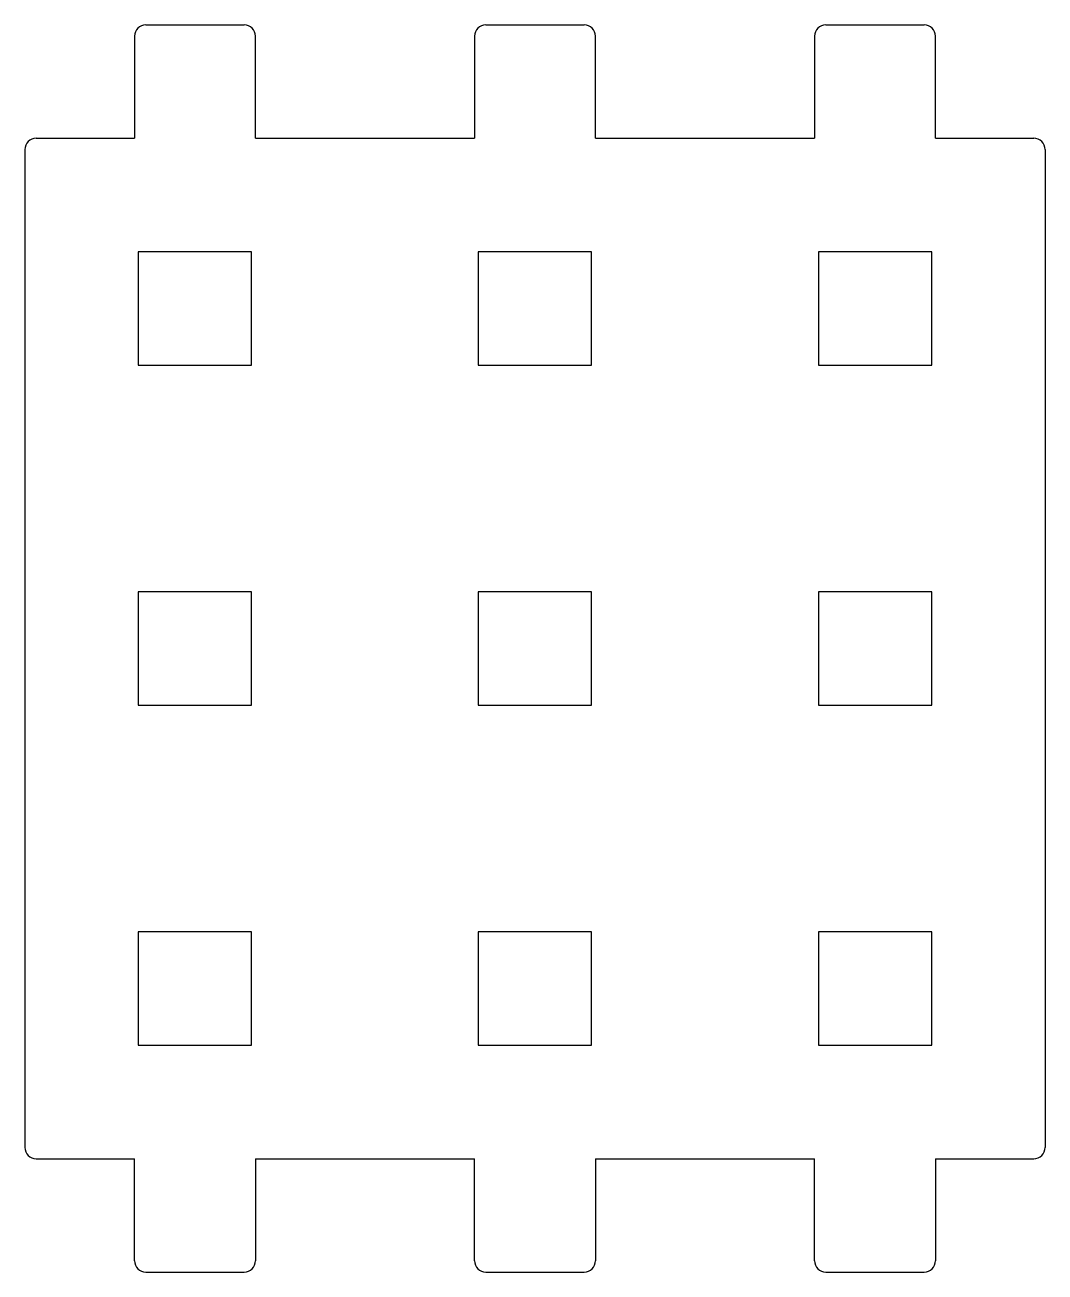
# Model space of a CAD drawing. Header units: millimetres. Extents: x 9 to 36, y 268.1 to 301.1.
import ezdxf

# ---------------------------------------------------------------- set-up
doc = ezdxf.new("R2010")
doc.units = ezdxf.units.MM
doc.layers.add('Default', color=7, linetype='Continuous')

# ---------------------------------------------------------------- blocks, each defined once
blk = doc.blocks.new('SE')
at = {"layer": 'Default', "color": 7, "linetype": 'Continuous'}
for p, q in [((11.965, 295.077), (11.965, 292.077)), ((14.965, 295.077), (11.965, 295.077)), ((14.965, 292.077), (14.965, 295.077)), ((11.965, 292.077), (14.965, 292.077))]:
    blk.add_line(p, q, dxfattribs=at)
blk = doc.blocks.new('SE1')
at = {"layer": 'Default', "color": 7, "linetype": 'Continuous'}
for p, q in [((20.965, 295.077), (20.965, 292.077)), ((23.965, 295.077), (20.965, 295.077)), ((23.965, 292.077), (23.965, 295.077)), ((20.965, 292.077), (23.965, 292.077))]:
    blk.add_line(p, q, dxfattribs=at)
blk = doc.blocks.new('SE2')
at = {"layer": 'Default', "color": 7, "linetype": 'Continuous'}
for p, q in [((29.965, 295.077), (29.965, 292.077)), ((32.965, 295.077), (29.965, 295.077)), ((32.965, 292.077), (32.965, 295.077)), ((29.965, 292.077), (32.965, 292.077))]:
    blk.add_line(p, q, dxfattribs=at)
blk = doc.blocks.new('SE3')
at = {"layer": 'Default', "color": 7, "linetype": 'Continuous'}
for p, q in [((11.965, 277.077), (11.965, 274.077)), ((14.965, 277.077), (11.965, 277.077)), ((14.965, 274.077), (14.965, 277.077)), ((11.965, 274.077), (14.965, 274.077))]:
    blk.add_line(p, q, dxfattribs=at)
blk = doc.blocks.new('SE4')
at = {"layer": 'Default', "color": 7, "linetype": 'Continuous'}
for p, q in [((20.965, 277.077), (20.965, 274.077)), ((23.965, 277.077), (20.965, 277.077)), ((23.965, 274.077), (23.965, 277.077)), ((20.965, 274.077), (23.965, 274.077))]:
    blk.add_line(p, q, dxfattribs=at)
blk = doc.blocks.new('SE5')
at = {"layer": 'Default', "color": 7, "linetype": 'Continuous'}
for p, q in [((29.965, 277.077), (29.965, 274.077)), ((32.965, 277.077), (29.965, 277.077)), ((32.965, 274.077), (32.965, 277.077)), ((29.965, 274.077), (32.965, 274.077))]:
    blk.add_line(p, q, dxfattribs=at)
blk = doc.blocks.new('SE6')
at = {"layer": 'Default', "color": 7, "linetype": 'Continuous'}
for p, q in [((11.965, 286.077), (11.965, 283.077)), ((14.965, 286.077), (11.965, 286.077)), ((14.965, 283.077), (14.965, 286.077)), ((11.965, 283.077), (14.965, 283.077))]:
    blk.add_line(p, q, dxfattribs=at)
blk = doc.blocks.new('SE7')
at = {"layer": 'Default', "color": 7, "linetype": 'Continuous'}
for p, q in [((20.965, 286.077), (20.965, 283.077)), ((23.965, 286.077), (20.965, 286.077)), ((23.965, 283.077), (23.965, 286.077)), ((20.965, 283.077), (23.965, 283.077))]:
    blk.add_line(p, q, dxfattribs=at)
blk = doc.blocks.new('SE8')
at = {"layer": 'Default', "color": 7, "linetype": 'Continuous'}
for p, q in [((29.965, 286.077), (29.965, 283.077)), ((32.965, 286.077), (29.965, 286.077)), ((32.965, 283.077), (32.965, 286.077)), ((29.965, 283.077), (32.965, 283.077))]:
    blk.add_line(p, q, dxfattribs=at)

msp = doc.modelspace()

# ---------------------------------------------------------------- linework, layer by layer
at = {"layer": 'Default', "color": 7, "linetype": 'Continuous'}
for p, q in [((12.165, 301.077), (14.765, 301.077)), ((21.165, 301.077), (23.765, 301.077)), ((30.165, 301.077), (32.765, 301.077)), ((11.865, 300.777), (11.865, 298.077)), ((15.065, 298.077), (15.065, 300.777)), ((20.865, 300.777), (20.865, 298.077)), ((24.065, 298.077), (24.065, 300.777)), ((29.865, 300.777), (29.865, 298.077)), ((33.065, 298.077), (33.065, 300.777)), ((9.265, 298.077), (11.865, 298.077)), ((15.065, 298.077), (20.865, 298.077)), ((24.065, 298.077), (29.865, 298.077)), ((33.065, 298.077), (35.665, 298.077)), ((8.965, 297.777), (8.965, 271.377)), ((35.965, 297.777), (35.965, 271.377)), ((9.265, 271.077), (11.865, 271.077)), ((11.865, 268.377), (11.865, 271.077)), ((15.065, 271.077), (15.065, 268.377)), ((15.065, 271.077), (20.865, 271.077)), ((20.865, 268.377), (20.865, 271.077)), ((24.065, 271.077), (29.865, 271.077)), ((24.065, 271.077), (24.065, 268.377)), ((29.865, 268.377), (29.865, 271.077)), ((33.065, 271.077), (33.065, 268.377)), ((33.065, 271.077), (35.665, 271.077)), ((12.165, 268.077), (14.765, 268.077)), ((21.165, 268.077), (23.765, 268.077)), ((30.165, 268.077), (32.765, 268.077))]:
    msp.add_line(p, q, dxfattribs=at)
for centre, start, end in [((12.165, 300.777), 90, 180), ((14.765, 300.777), 0, 90), ((21.165, 300.777), 90, 180), ((23.765, 300.777), 0, 90), ((30.165, 300.777), 90, 180), ((32.765, 300.777), 0, 90), ((9.265, 297.777), 90, 180), ((35.665, 297.777), 0, 90), ((9.265, 271.377), 180, 270), ((35.665, 271.377), 270, 0), ((12.165, 268.377), 180, 270), ((14.765, 268.377), 270, 0), ((21.165, 268.377), 180, 270), ((23.765, 268.377), 270, 0), ((30.165, 268.377), 180, 270), ((32.765, 268.377), 270, 0)]:
    msp.add_arc(centre, 0.3, start, end, dxfattribs=at)

# ---------------------------------------------------------------- block references
at = {"layer": 'Default'}
for name in ['SE', 'SE1', 'SE2', 'SE6', 'SE7', 'SE8', 'SE3', 'SE4', 'SE5']:
    msp.add_blockref(name, (0, 0), dxfattribs=at)

doc.saveas('drawing.dxf')
